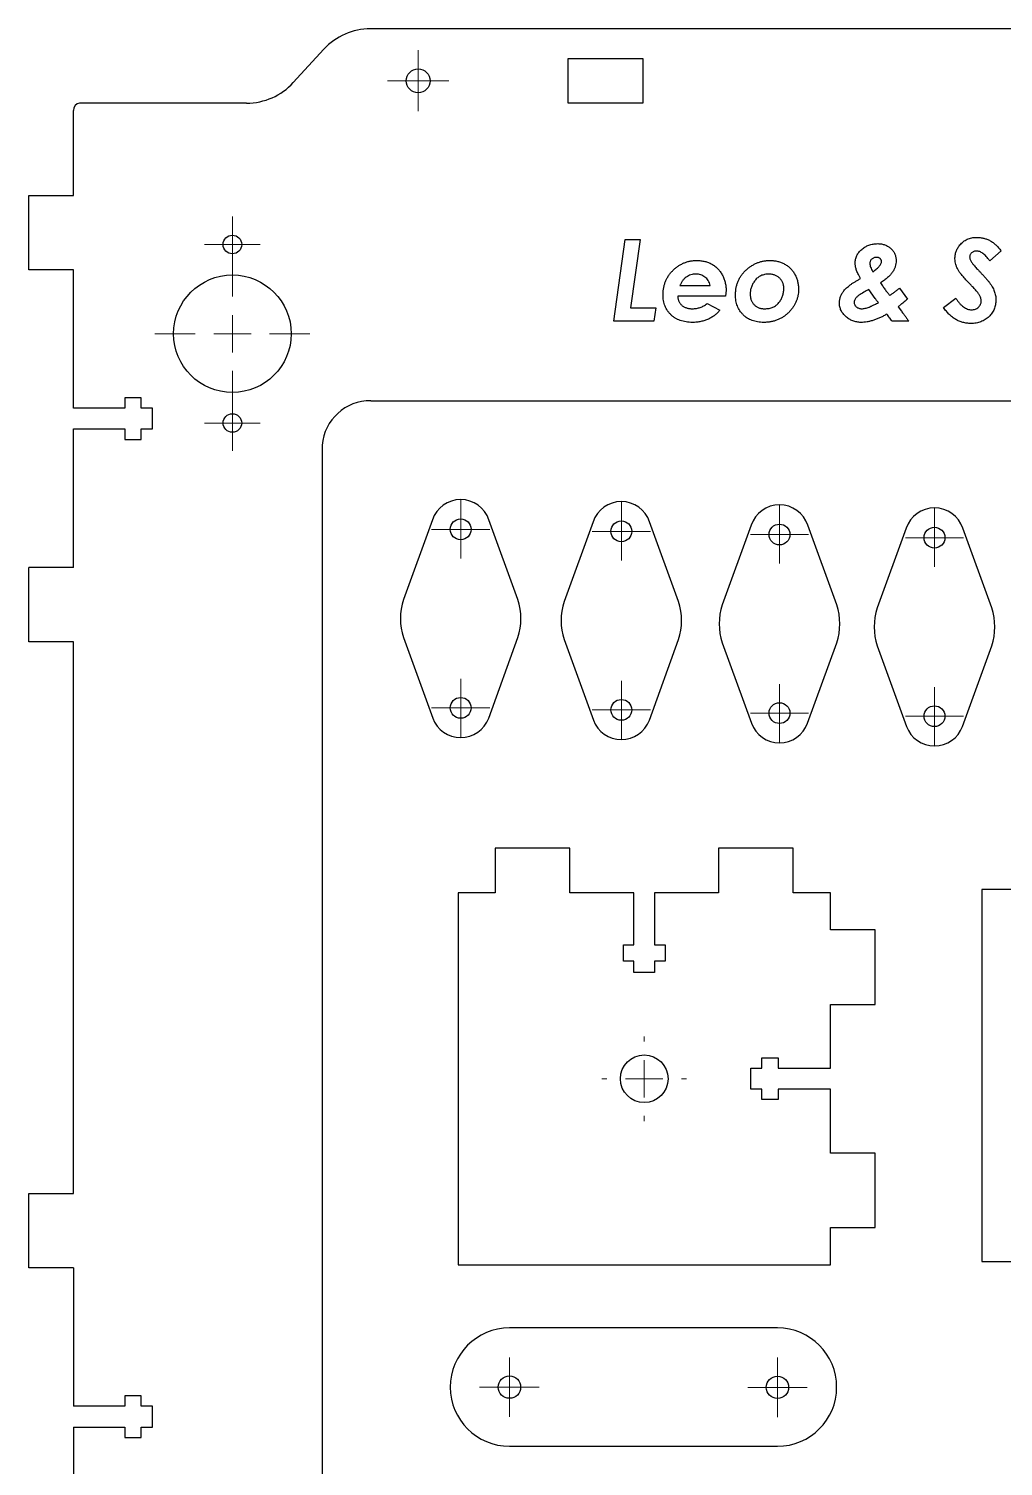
# Model space of a CAD drawing. Header units: millimetres. Extents: x 41 to 807, y -408 to 798.
# Drawn here: x 40.6 to 171.5, y 604.5 to 797.7 of the extents above; entities that cross this region are included whole.
import ezdxf

# ---------------------------------------------------------------- set-up
doc = ezdxf.new("R2010")
doc.units = ezdxf.units.MM

# ---------------------------------------------------------------- blocks, each defined once
blk = doc.blocks.new('SW_CENTERMARKSYMBOL_3')
at = {"color": 0, "linetype": 'Continuous', "lineweight": 18}
for p, q in [((0, 2.5), (0, 4.1)), ((0, 0), (0, 2.5)), ((-2.5, 0), (-4.1, 0)), ((0, 0), (-2.5, 0)), ((0, 0), (0, -2.5)), ((0, 0), (2.5, 0)), ((2.5, 0), (4.1, 0)), ((0, -2.5), (0, -4.1))]:
    blk.add_line(p, q, dxfattribs=at)
blk = doc.blocks.new('SW_CENTERMARKSYMBOL_11')
at = {"color": 0, "linetype": 'Continuous', "lineweight": 18}
for p, q in [((0, 5), (0, 10.4)), ((0, 0), (0, 2.5)), ((-5, 0), (-10.4, 0)), ((0, 0), (-2.5, 0)), ((0, 0), (0, -2.5)), ((0, 0), (2.5, 0)), ((5, 0), (10.4, 0)), ((0, -5), (0, -10.4))]:
    blk.add_line(p, q, dxfattribs=at)
blk = doc.blocks.new('SW_CENTERMARKSYMBOL_12')
at = {"color": 0, "linetype": 'Continuous', "lineweight": 18}
for p, q in [((0, 2.5), (0, 3.75)), ((0, 0), (0, 2.5)), ((-2.5, 0), (-3.75, 0)), ((0, 0), (-2.5, 0)), ((0, 0), (0, -2.5)), ((0, 0), (2.5, 0)), ((2.5, 0), (3.75, 0)), ((0, -2.5), (0, -3.75))]:
    blk.add_line(p, q, dxfattribs=at)
blk = doc.blocks.new('SW_CENTERMARKSYMBOL_13')
at = {"color": 0, "linetype": 'Continuous', "lineweight": 18}
for p, q in [((0, 2.5), (0, 3.75)), ((0, 0), (0, 2.5)), ((-2.5, 0), (-3.75, 0)), ((0, 0), (-2.5, 0)), ((0, 0), (0, -2.5)), ((0, 0), (2.5, 0)), ((2.5, 0), (3.75, 0)), ((0, -2.5), (0, -3.75))]:
    blk.add_line(p, q, dxfattribs=at)
blk = doc.blocks.new('SW_CENTERMARKSYMBOL_99')
at = {"color": 0, "linetype": 'Continuous', "lineweight": 18}
for p, q in [((0, 2.5), (0, 3.9)), ((0, 0), (0, 2.5)), ((-2.5, 0), (-3.9, 0)), ((0, 0), (-2.5, 0)), ((0, 0), (0, -2.5)), ((0, 0), (2.5, 0)), ((2.5, 0), (3.9, 0)), ((0, -2.5), (0, -3.9))]:
    blk.add_line(p, q, dxfattribs=at)
blk = doc.blocks.new('SW_CENTERMARKSYMBOL_100')
at = {"color": 0, "linetype": 'Continuous', "lineweight": 18}
for p, q in [((0, 2.5), (0, 3.9)), ((0, 0), (0, 2.5)), ((-2.5, 0), (-3.9, 0)), ((0, 0), (-2.5, 0)), ((0, 0), (0, -2.5)), ((0, 0), (2.5, 0)), ((2.5, 0), (3.9, 0)), ((0, -2.5), (0, -3.9))]:
    blk.add_line(p, q, dxfattribs=at)
blk = doc.blocks.new('SW_CENTERMARKSYMBOL_101')
at = {"color": 0, "linetype": 'Continuous', "lineweight": 18}
for p, q in [((0, 2.5), (0, 3.9)), ((0, 0), (0, 2.5)), ((-2.5, 0), (-3.9, 0)), ((0, 0), (-2.5, 0)), ((0, 0), (0, -2.5)), ((0, 0), (2.5, 0)), ((2.5, 0), (3.9, 0)), ((0, -2.5), (0, -3.9))]:
    blk.add_line(p, q, dxfattribs=at)
blk = doc.blocks.new('SW_CENTERMARKSYMBOL_102')
at = {"color": 0, "linetype": 'Continuous', "lineweight": 18}
for p, q in [((0, 2.5), (0, 3.9)), ((0, 0), (0, 2.5)), ((-2.5, 0), (-3.9, 0)), ((0, 0), (-2.5, 0)), ((0, 0), (0, -2.5)), ((0, 0), (2.5, 0)), ((2.5, 0), (3.9, 0)), ((0, -2.5), (0, -3.9))]:
    blk.add_line(p, q, dxfattribs=at)
blk = doc.blocks.new('SW_CENTERMARKSYMBOL_103')
at = {"color": 0, "linetype": 'Continuous', "lineweight": 0}
for p, q in [((0, 2.5), (0, 3.9)), ((0, 0), (0, 2.5)), ((-2.5, 0), (-3.9, 0)), ((0, 0), (-2.5, 0)), ((0, 0), (0, -2.5)), ((0, 0), (2.5, 0)), ((2.5, 0), (3.9, 0)), ((0, -2.5), (0, -3.9))]:
    blk.add_line(p, q, dxfattribs=at)
blk = doc.blocks.new('SW_CENTERMARKSYMBOL_104')
at = {"color": 0, "linetype": 'Continuous', "lineweight": 0}
for p, q in [((0, 2.5), (0, 3.9)), ((0, 0), (0, 2.5)), ((-2.5, 0), (-3.9, 0)), ((0, 0), (-2.5, 0)), ((0, 0), (0, -2.5)), ((0, 0), (2.5, 0)), ((2.5, 0), (3.9, 0)), ((0, -2.5), (0, -3.9))]:
    blk.add_line(p, q, dxfattribs=at)
blk = doc.blocks.new('SW_CENTERMARKSYMBOL_105')
at = {"color": 0, "linetype": 'Continuous', "lineweight": 0}
for p, q in [((0, 2.5), (0, 3.9)), ((0, 0), (0, 2.5)), ((-2.5, 0), (-3.9, 0)), ((0, 0), (-2.5, 0)), ((0, 0), (0, -2.5)), ((0, 0), (2.5, 0)), ((2.5, 0), (3.9, 0)), ((0, -2.5), (0, -3.9))]:
    blk.add_line(p, q, dxfattribs=at)
blk = doc.blocks.new('SW_CENTERMARKSYMBOL_106')
at = {"color": 0, "linetype": 'Continuous', "lineweight": 0}
for p, q in [((0, 2.5), (0, 3.9)), ((0, 0), (0, 2.5)), ((-2.5, 0), (-3.9, 0)), ((0, 0), (-2.5, 0)), ((0, 0), (0, -2.5)), ((0, 0), (2.5, 0)), ((2.5, 0), (3.9, 0)), ((0, -2.5), (0, -3.9))]:
    blk.add_line(p, q, dxfattribs=at)
blk = doc.blocks.new('SW_CENTERMARKSYMBOL_115')
at = {"color": 0, "linetype": 'Continuous', "lineweight": 18}
for p, q in [((0, 5), (0, 5.7)), ((0, 0), (0, 2.5)), ((-5, 0), (-5.7, 0)), ((0, 0), (-2.5, 0)), ((0, 0), (0, -2.5)), ((0, 0), (2.5, 0)), ((5, 0), (5.7, 0)), ((0, -5), (0, -5.7))]:
    blk.add_line(p, q, dxfattribs=at)
blk = doc.blocks.new('SW_CENTERMARKSYMBOL_116')
at = {"color": 0, "linetype": 'Continuous', "lineweight": 18}
for p, q in [((0, 5), (0, 5.7)), ((0, 0), (0, 2.5)), ((-5, 0), (-5.7, 0)), ((0, 0), (-2.5, 0)), ((0, 0), (0, -2.5)), ((0, 0), (2.5, 0)), ((5, 0), (5.7, 0)), ((0, -5), (0, -5.7))]:
    blk.add_line(p, q, dxfattribs=at)
blk = doc.blocks.new('SW_CENTERMARKSYMBOL_119')
at = {"color": 0, "linetype": 'Continuous', "lineweight": 18}
for p, q in [((0, 2.5), (0, 4.001856)), ((0, 0), (0, 2.5)), ((-2.5, 0), (-4.001856, 0)), ((0, 0), (-2.5, 0)), ((0, 0), (0, -2.5)), ((0, 0), (2.5, 0)), ((2.5, 0), (4.001856, 0)), ((0, -2.5), (0, -4.001856))]:
    blk.add_line(p, q, dxfattribs=at)
blk = doc.blocks.new('SW_CENTERMARKSYMBOL_120')
at = {"color": 0, "linetype": 'Continuous', "lineweight": 18}
for p, q in [((0, 2.5), (0, 4.001856)), ((0, 0), (0, 2.5)), ((-2.5, 0), (-4.001856, 0)), ((0, 0), (-2.5, 0)), ((0, 0), (0, -2.5)), ((0, 0), (2.5, 0)), ((2.5, 0), (4.001856, 0)), ((0, -2.5), (0, -4.001856))]:
    blk.add_line(p, q, dxfattribs=at)
blk = doc.blocks.new('SW_CENTERMARKSYMBOL_121')
at = {"color": 0, "linetype": 'Continuous', "lineweight": 18}
for p, q in [((0, 2.5), (0, 4.001856)), ((0, 0), (0, 2.5)), ((-2.5, 0), (-4.001856, 0)), ((0, 0), (-2.5, 0)), ((0, 0), (0, -2.5)), ((0, 0), (2.5, 0)), ((2.5, 0), (4.001856, 0)), ((0, -2.5), (0, -4.001856))]:
    blk.add_line(p, q, dxfattribs=at)
blk = doc.blocks.new('SW_CENTERMARKSYMBOL_122')
at = {"color": 0, "linetype": 'Continuous', "lineweight": 18}
for p, q in [((0, 2.5), (0, 4.001856)), ((0, 0), (0, 2.5)), ((-2.5, 0), (-4.001856, 0)), ((0, 0), (-2.5, 0)), ((0, 0), (0, -2.5)), ((0, 0), (2.5, 0)), ((2.5, 0), (4.001856, 0)), ((0, -2.5), (0, -4.001856))]:
    blk.add_line(p, q, dxfattribs=at)

msp = doc.modelspace()

# ---------------------------------------------------------------- linework, layer by layer
at = {"color": 7, "linetype": 'Continuous', "lineweight": 25}
for p, q in [((332.88, 797.72), (86.47, 797.72)), ((80.2, 794.96), (76.1, 790.48)), ((113.03, 793.72), (123.03, 793.72)), ((113.03, 787.72), (113.03, 793.72)), ((123.03, 793.72), (123.03, 787.72)), ((46.57, 775.32), (46.57, 786.72)), ((69.83, 787.72), (47.4, 787.72)), ((123.03, 787.72), (113.03, 787.72)), ((40.57, 765.32), (40.57, 775.32)), ((40.57, 775.32), (46.57, 775.32)), ((46.57, 765.32), (40.57, 765.32)), ((46.57, 746.72), (46.57, 765.32)), ((55.68, 748.12), (53.48, 748.12)), ((53.48, 748.12), (53.48, 746.72)), ((55.68, 746.72), (55.68, 748.12)), ((53.48, 746.72), (46.57, 746.72)), ((57.19, 746.72), (55.68, 746.72)), ((57.19, 743.92), (57.19, 746.72)), ((86.52, 747.72), (332.55, 747.72)), ((46.57, 725.32), (46.57, 743.92)), ((46.57, 743.92), (53.48, 743.92)), ((53.48, 743.92), (53.48, 742.52)), ((55.68, 742.52), (55.68, 743.92)), ((55.68, 743.92), (57.19, 743.92)), ((53.48, 742.52), (55.68, 742.52)), ((79.99, 741.74), (79.98, 519.39)), ((94.78, 731.69), (90.89, 720.98)), ((106.26, 720.98), (102.37, 731.69)), ((116.36, 731.42), (112.47, 720.71)), ((127.84, 720.71), (123.95, 731.42)), ((137.61, 730.99), (133.72, 720.29)), ((149.09, 720.29), (145.2, 730.99)), ((158.43, 730.57), (154.54, 719.86)), ((169.91, 719.86), (166.02, 730.57)), ((40.57, 715.32), (40.57, 725.32)), ((46.57, 725.32), (40.57, 725.32)), ((46.57, 715.32), (40.57, 715.32)), ((46.57, 641.16), (46.57, 715.32)), ((90.89, 715.87), (94.82, 705.06)), ((102.34, 705.06), (106.26, 715.87)), ((112.47, 715.6), (116.4, 704.79)), ((123.92, 704.79), (127.84, 715.6)), ((133.72, 715.18), (137.64, 704.37)), ((145.16, 704.37), (149.09, 715.18)), ((154.54, 714.75), (158.46, 703.94)), ((165.98, 703.94), (169.91, 714.75)), ((103.23, 687.58), (103.23, 681.58)), ((113.23, 687.58), (103.23, 687.58)), ((113.23, 681.58), (113.23, 687.58)), ((133.23, 687.58), (133.23, 681.58)), ((143.23, 687.58), (133.23, 687.58)), ((143.23, 681.58), (143.23, 687.58)), ((98.23, 681.58), (98.23, 631.58)), ((103.23, 681.58), (98.23, 681.58)), ((121.83, 681.58), (113.23, 681.58)), ((121.83, 674.58), (121.83, 681.58)), ((124.63, 681.58), (124.63, 674.59)), ((133.23, 681.58), (124.63, 681.58)), ((148.23, 681.58), (143.23, 681.58)), ((148.23, 676.58), (148.23, 681.58)), ((168.59, 682.02), (168.59, 632.02)), ((184.59, 682.02), (168.59, 682.02)), ((154.23, 676.58), (148.23, 676.58)), ((154.23, 666.58), (154.23, 676.58)), ((120.43, 674.58), (121.83, 674.58)), ((120.43, 672.38), (120.43, 674.58)), ((124.63, 674.59), (126.03, 674.59)), ((126.03, 674.59), (126.03, 672.39)), ((121.83, 672.38), (120.43, 672.38)), ((121.83, 670.88), (121.83, 672.38)), ((124.63, 670.88), (121.83, 670.88)), ((126.03, 672.39), (124.63, 672.38)), ((124.63, 672.38), (124.63, 670.88)), ((148.23, 666.58), (154.23, 666.58)), ((148.23, 657.98), (148.23, 666.58)), ((139.03, 659.38), (141.23, 659.38)), ((139.03, 657.98), (139.03, 659.38)), ((141.23, 659.38), (141.23, 657.98)), ((137.53, 657.98), (139.03, 657.98)), ((137.53, 655.18), (137.53, 657.98)), ((141.23, 657.98), (148.23, 657.98)), ((139.03, 655.18), (137.53, 655.18)), ((139.03, 653.78), (139.03, 655.18)), ((141.23, 655.18), (141.23, 653.78)), ((148.23, 655.18), (141.23, 655.18)), ((148.23, 646.58), (148.23, 655.18)), ((141.23, 653.78), (139.03, 653.78)), ((154.23, 646.58), (148.23, 646.58)), ((154.23, 636.58), (154.23, 646.58)), ((40.57, 631.16), (40.57, 641.16)), ((40.57, 641.16), (46.57, 641.16)), ((148.23, 636.58), (154.23, 636.58)), ((148.23, 631.58), (148.23, 636.58)), ((168.59, 632.02), (193.59, 632.02)), ((46.57, 631.16), (40.57, 631.16)), ((46.57, 631.16), (46.57, 612.56)), ((98.23, 631.58), (148.23, 631.58)), ((141.13, 623.09), (105.13, 623.09)), ((53.48, 612.56), (46.57, 612.56)), ((55.68, 613.96), (53.48, 613.96)), ((53.48, 613.96), (53.48, 612.56)), ((55.68, 612.56), (55.68, 613.96)), ((57.18, 612.56), (55.68, 612.56)), ((57.18, 609.73), (57.18, 612.56)), ((46.57, 609.76), (46.57, 591.16)), ((46.57, 609.76), (53.48, 609.76)), ((53.48, 609.76), (53.48, 608.36)), ((55.68, 608.36), (55.68, 609.73)), ((55.68, 609.73), (57.18, 609.73)), ((53.48, 608.36), (55.68, 608.36)), ((105.13, 607.18), (141.13, 607.18))]:
    msp.add_line(p, q, dxfattribs=at)
at = {"color": 3, "linetype": 'Continuous', "lineweight": 25}
for p, q in [((119.14, 758.39), (120.68, 769.39)), ((120.68, 769.39), (122.67, 769.39)), ((122.67, 769.39), (121.38, 760.22)), ((171.17, 767.86), (169.64, 766.53)), ((134.15, 761.78), (127.74, 761.78)), ((128.01, 763.19), (132.11, 763.19)), ((154.26, 761.46), (153.39, 762.65)), ((157.53, 762.86), (158.58, 761.37)), ((163.45, 760.24), (165.07, 761.52)), ((121.38, 760.22), (124.78, 760.22)), ((124.78, 760.22), (124.54, 758.39)), ((131.67, 760.77), (133.39, 759.88)), ((157.74, 760.68), (157.33, 760.35)), ((157.33, 760.35), (157.77, 759.77)), ((124.54, 758.39), (119.14, 758.39)), ((158.77, 758.39), (156.53, 758.39))]:
    msp.add_line(p, q, dxfattribs=at)
at = {"color": 7, "linetype": 'Continuous', "lineweight": 25}
for centre, radius in [((92.87, 790.72), 1.6), ((67.92, 768.72), 1.25), ((67.92, 756.72), 7.9), ((67.92, 744.72), 1.25), ((98.58, 730.43), 1.4), ((120.16, 730.16), 1.4), ((141.4, 729.73), 1.4), ((162.22, 729.31), 1.4), ((98.58, 706.43), 1.4), ((120.16, 706.16), 1.4), ((141.4, 705.73), 1.4), ((162.22, 705.31), 1.4), ((123.23, 656.58), 3.2), ((105.13, 615.13), 1.5), ((141.13, 615.1), 1.5)]:
    msp.add_circle(centre, radius, dxfattribs=at)
for centre, radius, start, end in [((86.47, 789.22), 8.5, 90, 137.5345), ((69.83, 796.22), 8.5, 270, 317.5345), ((47.49, 786.81), 0.916, 95.5135, 185.5135), ((86.45, 741.24), 6.48, 89.3561, 175.5292), ((98.58, 730.43), 4, 18.384, 161.616), ((120.16, 730.16), 4, 18.384, 161.616), ((141.4, 729.73), 4, 18.384, 161.616), ((162.22, 729.31), 4, 18.384, 161.616), ((98.58, 718.43), 8.1, 161.616, 198.384), ((98.58, 718.43), 8.1, 341.616, 18.384), ((120.16, 718.16), 8.1, 161.616, 198.384), ((120.16, 718.16), 8.1, 341.616, 18.384), ((141.4, 717.73), 8.1, 161.616, 198.384), ((141.4, 717.73), 8.1, 341.616, 18.384), ((162.22, 717.31), 8.1, 161.616, 198.384), ((162.22, 717.31), 8.1, 341.616, 18.384), ((98.58, 706.43), 4, 199.9628, 340.0372), ((120.16, 706.16), 4, 199.9628, 340.0372), ((141.4, 705.73), 4, 199.9628, 340.0372), ((162.22, 705.31), 4, 199.9628, 340.0372), ((105.13, 615.13), 7.95, 90, 270), ((141.13, 615.13), 7.95, 270, 90)]:
    msp.add_arc(centre, radius, start, end, dxfattribs=at)
at = {"color": 3, "linetype": 'Continuous', "lineweight": 25}
for points, knots in [([(165.63, 768.65), (165.7, 768.73), (165.84, 768.89), (166.09, 769.1), (166.34, 769.28), (166.62, 769.42), (166.91, 769.54), (167.22, 769.61), (167.55, 769.67), (167.78, 769.67), (167.89, 769.67)], [0, 0, 0, 0, 0.126269, 0.249048, 0.369883, 0.48994, 0.611288, 0.736078, 0.865235, 1, 1, 1, 1]), ([(167.89, 769.67), (168.05, 769.67), (168.37, 769.66), (168.83, 769.57), (169.27, 769.43), (169.7, 769.23), (170.1, 768.97), (170.48, 768.66), (170.84, 768.29), (171.06, 768.01), (171.17, 767.86)], [0, 0, 0, 0, 0.1230548, 0.2427437, 0.3617843, 0.48055, 0.6022419, 0.7281374, 0.8602341, 1, 1, 1, 1]), ([(151.57, 766.21), (151.57, 766.3), (151.58, 766.48), (151.62, 766.73), (151.69, 766.98), (151.79, 767.22), (151.91, 767.45), (152.06, 767.66), (152.24, 767.87), (152.44, 768.06), (152.66, 768.24), (152.9, 768.4), (153.15, 768.53), (153.41, 768.64), (153.69, 768.72), (153.98, 768.78), (154.28, 768.82), (154.49, 768.83), (154.59, 768.83)], [0, 0, 0, 0, 0.060084, 0.118382, 0.175539, 0.232731, 0.290641, 0.3498, 0.411017, 0.474859, 0.539767, 0.603181, 0.667073, 0.730899, 0.79522, 0.861556, 0.929531, 1, 1, 1, 1]), ([(154.59, 768.83), (154.68, 768.82), (154.85, 768.82), (155.1, 768.79), (155.34, 768.74), (155.57, 768.67), (155.79, 768.57), (156, 768.46), (156.19, 768.33), (156.37, 768.18), (156.53, 768.01), (156.68, 767.83), (156.8, 767.64), (156.9, 767.44), (156.98, 767.23), (157.03, 767.01), (157.06, 766.78), (157.07, 766.63), (157.07, 766.55)], [0, 0, 0, 0, 0.0696482, 0.1367432, 0.2020091, 0.2656381, 0.327986, 0.3897304, 0.4523438, 0.5150117, 0.57745, 0.6381809, 0.6975624, 0.756403, 0.8150574, 0.8753334, 0.936778, 1, 1, 1, 1]), ([(164.97, 766.8), (164.97, 766.89), (164.98, 767.05), (165.01, 767.3), (165.06, 767.55), (165.13, 767.78), (165.22, 768.01), (165.34, 768.23), (165.47, 768.45), (165.58, 768.58), (165.63, 768.65)], [0, 0, 0, 0, 0.126521, 0.251674, 0.374118, 0.496474, 0.619755, 0.743642, 0.87052, 1, 1, 1, 1]), ([(167.88, 767.84), (167.81, 767.84), (167.69, 767.83), (167.51, 767.79), (167.35, 767.71), (167.21, 767.6), (167.09, 767.48), (167, 767.34), (166.95, 767.19), (166.95, 767.08), (166.94, 767.03)], [0, 0, 0, 0, 0.141288, 0.271716, 0.400603, 0.528642, 0.653213, 0.769599, 0.882465, 1, 1, 1, 1]), ([(169.64, 766.53), (169.56, 766.63), (169.41, 766.83), (169.18, 767.09), (168.96, 767.33), (168.74, 767.51), (168.52, 767.66), (168.3, 767.76), (168.09, 767.83), (167.95, 767.84), (167.88, 767.84)], [0, 0, 0, 0, 0.169814, 0.325446, 0.466266, 0.593262, 0.708312, 0.813021, 0.909233, 1, 1, 1, 1]), ([(125.76, 761.97), (125.77, 762.13), (125.77, 762.44), (125.84, 762.9), (125.94, 763.34), (126.09, 763.76), (126.28, 764.16), (126.5, 764.54), (126.78, 764.9), (127.09, 765.24), (127.43, 765.55), (127.78, 765.82), (128.16, 766.05), (128.56, 766.24), (128.97, 766.39), (129.4, 766.49), (129.84, 766.56), (130.15, 766.57), (130.3, 766.57)], [0, 0, 0, 0, 0.065956, 0.129718, 0.191794, 0.253443, 0.314455, 0.376167, 0.439, 0.503224, 0.567654, 0.629998, 0.69108, 0.751948, 0.812152, 0.873333, 0.935882, 1, 1, 1, 1]), ([(130.3, 766.57), (130.39, 766.57), (130.58, 766.56), (130.85, 766.54), (131.11, 766.5), (131.37, 766.45), (131.62, 766.38), (131.86, 766.29), (132.09, 766.19), (132.32, 766.08), (132.53, 765.95), (132.74, 765.8), (132.93, 765.64), (133.11, 765.47), (133.28, 765.28), (133.44, 765.08), (133.58, 764.86), (133.72, 764.64), (133.83, 764.4), (133.94, 764.16), (134.03, 763.91), (134.1, 763.65), (134.15, 763.39), (134.2, 763.13), (134.22, 762.86), (134.22, 762.68), (134.22, 762.59)], [0, 0, 0, 0, 0.044681, 0.088076, 0.130745, 0.1724, 0.21336, 0.254069, 0.294563, 0.334984, 0.375208, 0.415024, 0.455006, 0.494802, 0.534898, 0.575485, 0.617032, 0.65943, 0.70189, 0.744416, 0.78612, 0.828191, 0.870606, 0.913329, 0.956373, 1, 1, 1, 1]), ([(135.49, 761.95), (135.5, 762.11), (135.51, 762.43), (135.57, 762.9), (135.68, 763.34), (135.84, 763.77), (136.03, 764.18), (136.27, 764.56), (136.55, 764.92), (136.88, 765.26), (137.23, 765.56), (137.6, 765.83), (137.99, 766.06), (138.39, 766.25), (138.8, 766.39), (139.23, 766.5), (139.68, 766.56), (139.98, 766.57), (140.13, 766.57)], [0, 0, 0, 0, 0.0669, 0.131608, 0.194538, 0.256236, 0.317642, 0.379477, 0.442389, 0.50698, 0.571501, 0.634288, 0.695281, 0.755752, 0.815907, 0.876271, 0.937343, 1, 1, 1, 1]), ([(140.13, 766.57), (140.22, 766.57), (140.4, 766.57), (140.66, 766.54), (140.91, 766.51), (141.16, 766.45), (141.4, 766.38), (141.64, 766.3), (141.87, 766.2), (142.09, 766.09), (142.31, 765.96), (142.51, 765.82), (142.7, 765.66), (142.88, 765.5), (143.04, 765.32), (143.2, 765.12), (143.34, 764.92), (143.47, 764.7), (143.58, 764.48), (143.68, 764.24), (143.77, 764), (143.83, 763.75), (143.89, 763.5), (143.93, 763.24), (143.95, 762.97), (143.95, 762.79), (143.96, 762.69)], [0, 0, 0, 0, 0.0436825, 0.0864535, 0.1287653, 0.1704569, 0.2113552, 0.2523346, 0.2935627, 0.3345612, 0.3753495, 0.4157963, 0.4558157, 0.4956557, 0.5357612, 0.575836, 0.6162827, 0.6578757, 0.6995173, 0.7412198, 0.7828801, 0.8251687, 0.8676418, 0.9110251, 0.9548743, 1, 1, 1, 1]), ([(152.3, 764.15), (152.24, 764.27), (152.11, 764.49), (151.94, 764.81), (151.81, 765.09), (151.71, 765.33), (151.65, 765.56), (151.6, 765.77), (151.58, 765.99), (151.57, 766.14), (151.57, 766.21)], [0, 0, 0, 0, 0.186136, 0.348941, 0.48598, 0.600292, 0.70165, 0.802294, 0.901467, 1, 1, 1, 1]), ([(154.42, 766.99), (154.36, 766.99), (154.24, 766.98), (154.08, 766.94), (153.93, 766.86), (153.79, 766.76), (153.68, 766.65), (153.61, 766.51), (153.55, 766.37), (153.55, 766.27), (153.55, 766.22)], [0, 0, 0, 0, 0.13744, 0.266539, 0.395126, 0.525882, 0.653095, 0.770501, 0.884708, 1, 1, 1, 1]), ([(153.55, 766.22), (153.55, 766.13), (153.56, 765.95), (153.64, 765.66), (153.77, 765.36), (153.88, 765.16), (153.94, 765.06)], [0, 0, 0, 0, 0.213192, 0.44921, 0.709418, 1, 1, 1, 1]), ([(153.94, 765.06), (154.03, 765.12), (154.21, 765.24), (154.44, 765.42), (154.64, 765.6), (154.8, 765.78), (154.93, 765.95), (155.03, 766.12), (155.09, 766.29), (155.09, 766.41), (155.1, 766.46)], [0, 0, 0, 0, 0.175724, 0.334078, 0.476633, 0.60509, 0.718203, 0.820342, 0.914017, 1, 1, 1, 1]), ([(155.1, 766.46), (155.09, 766.5), (155.09, 766.56), (155.05, 766.66), (154.99, 766.75), (154.91, 766.84), (154.8, 766.91), (154.69, 766.96), (154.56, 766.99), (154.46, 766.99), (154.42, 766.99)], [0, 0, 0, 0, 0.108671, 0.217123, 0.328081, 0.45164, 0.580476, 0.711206, 0.850112, 1, 1, 1, 1]), ([(157.07, 766.55), (157.06, 766.41), (157.05, 766.15), (156.96, 765.76), (156.8, 765.38), (156.62, 765.07), (156.44, 764.83), (156.29, 764.65), (156.12, 764.47), (155.92, 764.28), (155.71, 764.1), (155.48, 763.92), (155.23, 763.74), (155.05, 763.62), (154.96, 763.56)], [0, 0, 0, 0, 0.103039, 0.206898, 0.313749, 0.425989, 0.485093, 0.547751, 0.613481, 0.682872, 0.756108, 0.832991, 0.914369, 1, 1, 1, 1]), ([(165.45, 765.21), (165.38, 765.34), (165.23, 765.6), (165.08, 766), (164.99, 766.4), (164.97, 766.67), (164.97, 766.8)], [0, 0, 0, 0, 0.2704512, 0.524722, 0.7663269, 1, 1, 1, 1]), ([(166.95, 763.43), (166.86, 763.53), (166.69, 763.71), (166.44, 763.98), (166.21, 764.23), (166.01, 764.46), (165.84, 764.67), (165.68, 764.86), (165.56, 765.04), (165.48, 765.16), (165.45, 765.21)], [0, 0, 0, 0, 0.1693, 0.327284, 0.471316, 0.601448, 0.720413, 0.826218, 0.91916, 1, 1, 1, 1]), ([(166.94, 767.03), (166.95, 766.98), (166.95, 766.86), (167, 766.69), (167.08, 766.52), (167.17, 766.36), (167.27, 766.22), (167.38, 766.08), (167.52, 765.92), (167.69, 765.72), (167.89, 765.5), (168.12, 765.25), (168.39, 764.97), (168.57, 764.77), (168.67, 764.67)], [0, 0, 0, 0, 0.053526, 0.112582, 0.176901, 0.248858, 0.293414, 0.35247, 0.424946, 0.511467, 0.612611, 0.727292, 0.857116, 1, 1, 1, 1]), ([(130.16, 764.74), (130.05, 764.73), (129.82, 764.72), (129.49, 764.64), (129.17, 764.52), (128.88, 764.34), (128.6, 764.12), (128.37, 763.84), (128.17, 763.54), (128.06, 763.3), (128.01, 763.19)], [0, 0, 0, 0, 0.122929, 0.242477, 0.361266, 0.483566, 0.607274, 0.73292, 0.862687, 1, 1, 1, 1]), ([(132.11, 763.19), (132.07, 763.31), (131.99, 763.54), (131.83, 763.86), (131.63, 764.13), (131.39, 764.35), (131.12, 764.52), (130.83, 764.65), (130.5, 764.72), (130.28, 764.73), (130.16, 764.74)], [0, 0, 0, 0, 0.141435, 0.272335, 0.394959, 0.514684, 0.632371, 0.749589, 0.87134, 1, 1, 1, 1]), ([(139.98, 764.74), (139.89, 764.73), (139.69, 764.73), (139.41, 764.69), (139.15, 764.62), (138.91, 764.53), (138.68, 764.41), (138.47, 764.26), (138.28, 764.09), (138.11, 763.89), (137.96, 763.68), (137.83, 763.46), (137.72, 763.23), (137.63, 763), (137.55, 762.77), (137.5, 762.53), (137.48, 762.29), (137.47, 762.13), (137.47, 762.04)], [0, 0, 0, 0, 0.071728, 0.13979, 0.204898, 0.267862, 0.32983, 0.391249, 0.453696, 0.517382, 0.581038, 0.643399, 0.703665, 0.763444, 0.8223, 0.881348, 0.940049, 1, 1, 1, 1]), ([(141.98, 762.78), (141.98, 762.85), (141.98, 762.99), (141.95, 763.19), (141.9, 763.39), (141.85, 763.57), (141.77, 763.74), (141.67, 763.9), (141.55, 764.05), (141.43, 764.19), (141.28, 764.32), (141.13, 764.43), (140.96, 764.53), (140.79, 764.6), (140.6, 764.66), (140.4, 764.71), (140.2, 764.73), (140.06, 764.74), (139.98, 764.74)], [0, 0, 0, 0, 0.06745, 0.13258, 0.195246, 0.255849, 0.316155, 0.37563, 0.435723, 0.496828, 0.557982, 0.61837, 0.679058, 0.739434, 0.801372, 0.865407, 0.931148, 1, 1, 1, 1]), ([(149.46, 760.85), (149.46, 760.92), (149.46, 761.07), (149.49, 761.29), (149.54, 761.5), (149.6, 761.71), (149.69, 761.92), (149.79, 762.12), (149.91, 762.32), (150.06, 762.51), (150.22, 762.71), (150.43, 762.9), (150.66, 763.1), (150.92, 763.31), (151.22, 763.51), (151.55, 763.72), (151.92, 763.94), (152.17, 764.08), (152.3, 764.15)], [0, 0, 0, 0, 0.047953, 0.095796, 0.142882, 0.190617, 0.238754, 0.287829, 0.338367, 0.390117, 0.445155, 0.506144, 0.57272, 0.645464, 0.724285, 0.809616, 0.901569, 1, 1, 1, 1]), ([(154.96, 763.56), (155.08, 763.39), (155.29, 763.07), (155.62, 762.62), (155.92, 762.23), (156.11, 761.98), (156.21, 761.87)], [0, 0, 0, 0, 0.292, 0.555051, 0.791829, 1, 1, 1, 1]), ([(168.49, 761.13), (168.49, 761.2), (168.49, 761.33), (168.44, 761.53), (168.37, 761.72), (168.28, 761.89), (168.19, 762.04), (168.09, 762.18), (167.97, 762.33), (167.81, 762.51), (167.64, 762.71), (167.43, 762.93), (167.2, 763.18), (167.04, 763.35), (166.95, 763.43)], [0, 0, 0, 0, 0.068529, 0.139401, 0.212882, 0.292103, 0.338881, 0.397317, 0.467573, 0.550243, 0.644381, 0.751051, 0.86923, 1, 1, 1, 1]), ([(168.67, 764.67), (168.72, 764.61), (168.83, 764.51), (168.97, 764.35), (169.1, 764.21), (169.21, 764.08), (169.31, 763.97), (169.4, 763.86), (169.47, 763.77), (169.52, 763.72), (169.54, 763.69)], [0, 0, 0, 0, 0.175465, 0.336684, 0.482454, 0.615055, 0.733496, 0.836571, 0.925396, 1, 1, 1, 1]), ([(169.54, 763.69), (169.61, 763.58), (169.77, 763.37), (169.96, 763.05), (170.13, 762.75), (170.25, 762.45), (170.35, 762.16), (170.42, 761.86), (170.46, 761.57), (170.47, 761.37), (170.47, 761.27)], [0, 0, 0, 0, 0.151891, 0.292953, 0.423782, 0.545124, 0.660807, 0.773793, 0.887395, 1, 1, 1, 1]), ([(129.71, 758.25), (129.56, 758.25), (129.27, 758.26), (128.85, 758.31), (128.45, 758.39), (128.08, 758.5), (127.72, 758.64), (127.4, 758.82), (127.09, 759.03), (126.82, 759.26), (126.57, 759.53), (126.35, 759.81), (126.17, 760.12), (126.02, 760.45), (125.91, 760.8), (125.82, 761.17), (125.77, 761.57), (125.77, 761.84), (125.76, 761.97)], [0, 0, 0, 0, 0.07297, 0.142039, 0.208336, 0.272096, 0.333336, 0.393775, 0.453166, 0.512783, 0.571752, 0.630237, 0.688213, 0.747052, 0.806807, 0.868685, 0.93276, 1, 1, 1, 1]), ([(127.74, 761.78), (127.74, 761.71), (127.75, 761.59), (127.78, 761.41), (127.82, 761.24), (127.89, 761.08), (127.96, 760.93), (128.05, 760.79), (128.16, 760.66), (128.28, 760.54), (128.42, 760.43), (128.57, 760.34), (128.73, 760.26), (128.9, 760.2), (129.09, 760.14), (129.29, 760.11), (129.5, 760.09), (129.64, 760.08), (129.71, 760.08)], [0, 0, 0, 0, 0.0650188, 0.1268366, 0.1862517, 0.2444649, 0.3017538, 0.3590278, 0.4168199, 0.4749012, 0.53445, 0.5940369, 0.6546957, 0.7181096, 0.7837368, 0.851877, 0.9238589, 1, 1, 1, 1]), ([(134.22, 762.59), (134.22, 762.53), (134.22, 762.4), (134.21, 762.21), (134.18, 762), (134.16, 761.85), (134.15, 761.78)], [0, 0, 0, 0, 0.221715, 0.460135, 0.721325, 1, 1, 1, 1]), ([(139.28, 758.25), (139.13, 758.25), (138.86, 758.26), (138.46, 758.31), (138.08, 758.39), (137.72, 758.5), (137.39, 758.64), (137.07, 758.82), (136.78, 759.02), (136.52, 759.27), (136.28, 759.53), (136.07, 759.82), (135.89, 760.12), (135.75, 760.45), (135.63, 760.8), (135.55, 761.16), (135.5, 761.55), (135.5, 761.81), (135.49, 761.95)], [0, 0, 0, 0, 0.0706584, 0.138065, 0.2026679, 0.265103, 0.3262184, 0.385969, 0.4458772, 0.5060836, 0.5660157, 0.6255406, 0.6845107, 0.7442693, 0.8049448, 0.8674587, 0.9322971, 1, 1, 1, 1]), ([(137.47, 762.04), (137.47, 761.97), (137.47, 761.83), (137.5, 761.63), (137.54, 761.43), (137.6, 761.25), (137.67, 761.07), (137.76, 760.91), (137.87, 760.76), (138, 760.62), (138.14, 760.49), (138.29, 760.38), (138.45, 760.29), (138.62, 760.21), (138.8, 760.15), (139, 760.11), (139.2, 760.09), (139.34, 760.08), (139.41, 760.08)], [0, 0, 0, 0, 0.069383, 0.135631, 0.199317, 0.260844, 0.321036, 0.381228, 0.440519, 0.500678, 0.560778, 0.620486, 0.679451, 0.739643, 0.801386, 0.865072, 0.930617, 1, 1, 1, 1]), ([(143.96, 762.69), (143.95, 762.54), (143.94, 762.24), (143.88, 761.81), (143.77, 761.38), (143.62, 760.98), (143.43, 760.59), (143.2, 760.22), (142.92, 759.87), (142.61, 759.54), (142.27, 759.24), (141.9, 758.97), (141.51, 758.75), (141.1, 758.57), (140.67, 758.42), (140.23, 758.32), (139.76, 758.26), (139.44, 758.25), (139.28, 758.25)], [0, 0, 0, 0, 0.063194, 0.124466, 0.184512, 0.243937, 0.303683, 0.364127, 0.426098, 0.48982, 0.553868, 0.616878, 0.678789, 0.740638, 0.803232, 0.86701, 0.932228, 1, 1, 1, 1]), ([(139.41, 760.08), (139.52, 760.09), (139.71, 760.09), (140, 760.13), (140.27, 760.19), (140.52, 760.28), (140.75, 760.4), (140.96, 760.54), (141.15, 760.71), (141.33, 760.9), (141.48, 761.11), (141.61, 761.33), (141.73, 761.55), (141.82, 761.78), (141.89, 762.02), (141.94, 762.27), (141.97, 762.52), (141.98, 762.7), (141.98, 762.78)], [0, 0, 0, 0, 0.072757, 0.141814, 0.207353, 0.270175, 0.331658, 0.39243, 0.453278, 0.515177, 0.577333, 0.637858, 0.698163, 0.75773, 0.817061, 0.87677, 0.93779, 1, 1, 1, 1]), ([(151.56, 761.39), (151.52, 761.32), (151.45, 761.18), (151.44, 761.03), (151.43, 760.96)], [0, 0, 0, 0, 0.514483, 1, 1, 1, 1]), ([(152.07, 761.89), (152.01, 761.85), (151.91, 761.78), (151.77, 761.66), (151.65, 761.53), (151.59, 761.43), (151.56, 761.39)], [0, 0, 0, 0, 0.272049, 0.528218, 0.768882, 1, 1, 1, 1]), ([(153.39, 762.65), (153.17, 762.53), (152.71, 762.3), (152.28, 762.03), (152.07, 761.89)], [0, 0, 0, 0, 0.490596, 1, 1, 1, 1]), ([(154.68, 760.9), (154.65, 760.93), (154.59, 761), (154.5, 761.13), (154.38, 761.28), (154.3, 761.4), (154.26, 761.46)], [0, 0, 0, 0, 0.1805099, 0.406059, 0.6792005, 1, 1, 1, 1]), ([(156.21, 761.87), (156.33, 761.96), (156.57, 762.13), (156.91, 762.38), (157.23, 762.62), (157.44, 762.78), (157.53, 762.86)], [0, 0, 0, 0, 0.2742512, 0.5323586, 0.7746833, 1, 1, 1, 1]), ([(158.58, 761.37), (158.44, 761.25), (158.17, 761.01), (157.89, 760.79), (157.74, 760.68)], [0, 0, 0, 0, 0.497376, 1, 1, 1, 1]), ([(165.07, 761.52), (165.16, 761.4), (165.31, 761.16), (165.56, 760.84), (165.82, 760.56), (166.09, 760.34), (166.36, 760.16), (166.63, 760.04), (166.92, 759.96), (167.11, 759.95), (167.2, 759.94)], [0, 0, 0, 0, 0.1612306, 0.3092301, 0.4444138, 0.5693157, 0.6846268, 0.7929744, 0.8969007, 1, 1, 1, 1]), ([(129.71, 760.08), (129.8, 760.09), (129.98, 760.09), (130.25, 760.12), (130.51, 760.18), (130.75, 760.25), (131, 760.35), (131.23, 760.47), (131.46, 760.6), (131.6, 760.71), (131.67, 760.77)], [0, 0, 0, 0, 0.128402, 0.254417, 0.37819, 0.501275, 0.623495, 0.746651, 0.8717, 1, 1, 1, 1]), ([(133.39, 759.88), (133.29, 759.76), (133.09, 759.52), (132.72, 759.2), (132.31, 758.92), (131.85, 758.68), (131.36, 758.49), (130.83, 758.35), (130.28, 758.26), (129.91, 758.25), (129.71, 758.25)], [0, 0, 0, 0, 0.114281, 0.229705, 0.348817, 0.473011, 0.600099, 0.729658, 0.862348, 1, 1, 1, 1]), ([(152.32, 758.25), (152.23, 758.25), (152.04, 758.25), (151.77, 758.3), (151.5, 758.35), (151.24, 758.44), (151, 758.55), (150.76, 758.68), (150.53, 758.84), (150.31, 759.02), (150.11, 759.22), (149.94, 759.42), (149.79, 759.64), (149.66, 759.86), (149.57, 760.1), (149.5, 760.34), (149.46, 760.59), (149.46, 760.76), (149.46, 760.85)], [0, 0, 0, 0, 0.0659, 0.130288, 0.193565, 0.256524, 0.319415, 0.382974, 0.447625, 0.514154, 0.579997, 0.643166, 0.704238, 0.763402, 0.822058, 0.880357, 0.93973, 1, 1, 1, 1]), ([(151.43, 760.96), (151.43, 760.9), (151.44, 760.78), (151.49, 760.61), (151.59, 760.46), (151.71, 760.32), (151.86, 760.22), (152.04, 760.14), (152.24, 760.09), (152.38, 760.09), (152.46, 760.08)], [0, 0, 0, 0, 0.120319, 0.235318, 0.3492737, 0.4691309, 0.5939136, 0.7200984, 0.8550623, 1, 1, 1, 1]), ([(152.46, 760.08), (152.53, 760.09), (152.68, 760.09), (152.91, 760.14), (153.17, 760.2), (153.34, 760.26), (153.44, 760.29)], [0, 0, 0, 0, 0.208729, 0.444492, 0.706683, 1, 1, 1, 1]), ([(153.44, 760.29), (153.45, 760.3), (153.49, 760.32), (153.58, 760.36), (153.69, 760.41), (153.82, 760.48), (154, 760.56), (154.2, 760.66), (154.43, 760.77), (154.59, 760.85), (154.68, 760.9)], [0, 0, 0, 0, 0.038483, 0.103326, 0.191646, 0.303458, 0.440935, 0.602598, 0.788486, 1, 1, 1, 1]), ([(157.77, 759.77), (157.82, 759.7), (157.93, 759.56), (158.08, 759.35), (158.22, 759.16), (158.36, 758.98), (158.47, 758.81), (158.58, 758.66), (158.68, 758.52), (158.74, 758.43), (158.77, 758.39)], [0, 0, 0, 0, 0.160233, 0.310667, 0.450773, 0.580818, 0.701095, 0.811027, 0.910164, 1, 1, 1, 1]), ([(167.11, 758.11), (167.01, 758.11), (166.83, 758.11), (166.56, 758.14), (166.29, 758.18), (166.03, 758.24), (165.78, 758.32), (165.54, 758.41), (165.3, 758.51), (165.07, 758.64), (164.84, 758.78), (164.62, 758.94), (164.41, 759.12), (164.2, 759.31), (164, 759.52), (163.81, 759.74), (163.62, 759.99), (163.51, 760.16), (163.45, 760.24)], [0, 0, 0, 0, 0.062715, 0.12415, 0.184592, 0.244328, 0.30351, 0.362377, 0.421377, 0.481252, 0.541157, 0.602056, 0.664607, 0.727962, 0.793049, 0.860067, 0.928922, 1, 1, 1, 1]), ([(170.47, 761.27), (170.47, 761.16), (170.46, 760.94), (170.41, 760.62), (170.34, 760.32), (170.24, 760.03), (170.11, 759.76), (169.94, 759.49), (169.75, 759.24), (169.53, 759.01), (169.29, 758.8), (169.02, 758.62), (168.75, 758.46), (168.45, 758.33), (168.14, 758.23), (167.81, 758.16), (167.46, 758.11), (167.23, 758.11), (167.11, 758.11)], [0, 0, 0, 0, 0.0636868, 0.125336, 0.1855022, 0.2445228, 0.3037223, 0.3631906, 0.4240796, 0.4862983, 0.5492366, 0.6108325, 0.6725821, 0.7345322, 0.7981317, 0.8627816, 0.9299321, 1, 1, 1, 1]), ([(167.2, 759.94), (167.29, 759.95), (167.46, 759.95), (167.71, 760.02), (167.93, 760.13), (168.13, 760.28), (168.29, 760.47), (168.41, 760.67), (168.48, 760.9), (168.49, 761.05), (168.49, 761.13)], [0, 0, 0, 0, 0.134767, 0.262349, 0.388021, 0.515108, 0.640597, 0.760417, 0.87749, 1, 1, 1, 1]), ([(155.81, 759.37), (155.67, 759.28), (155.39, 759.11), (154.96, 758.89), (154.52, 758.7), (154.06, 758.54), (153.61, 758.41), (153.17, 758.32), (152.74, 758.26), (152.46, 758.25), (152.32, 758.25)], [0, 0, 0, 0, 0.131441, 0.26244, 0.392564, 0.522969, 0.650116, 0.771993, 0.888205, 1, 1, 1, 1]), ([(156.53, 758.39), (156.4, 758.55), (156.15, 758.87), (155.92, 759.2), (155.81, 759.37)], [0, 0, 0, 0, 0.502086, 1, 1, 1, 1])]:
    msp.add_open_spline(points, degree=3, knots=knots, dxfattribs=at)

# ---------------------------------------------------------------- block references
at = {"color": 7, "linetype": 'Continuous', "lineweight": 18}
for name, p in [('SW_CENTERMARKSYMBOL_3', (92.87, 790.72)), ('SW_CENTERMARKSYMBOL_13', (67.92, 768.72)), ('SW_CENTERMARKSYMBOL_11', (67.92, 756.72)), ('SW_CENTERMARKSYMBOL_12', (67.92, 744.72)), ('SW_CENTERMARKSYMBOL_99', (98.58, 730.43)), ('SW_CENTERMARKSYMBOL_101', (120.16, 730.16)), ('SW_CENTERMARKSYMBOL_100', (98.58, 706.43)), ('SW_CENTERMARKSYMBOL_102', (120.16, 706.16)), ('SW_CENTERMARKSYMBOL_115', (123.23, 656.58)), ('SW_CENTERMARKSYMBOL_116', (123.23, 656.58)), ('SW_CENTERMARKSYMBOL_119', (105.13, 615.13)), ('SW_CENTERMARKSYMBOL_121', (105.13, 615.13)), ('SW_CENTERMARKSYMBOL_120', (141.13, 615.1)), ('SW_CENTERMARKSYMBOL_122', (141.13, 615.1))]:
    msp.add_blockref(name, p, dxfattribs=at)
at = {"color": 7, "linetype": 'Continuous', "lineweight": 0}
for name, p in [('SW_CENTERMARKSYMBOL_103', (141.4, 729.73)), ('SW_CENTERMARKSYMBOL_105', (162.22, 729.31)), ('SW_CENTERMARKSYMBOL_104', (141.4, 705.73)), ('SW_CENTERMARKSYMBOL_106', (162.22, 705.31))]:
    msp.add_blockref(name, p, dxfattribs=at)

doc.saveas('drawing.dxf')
